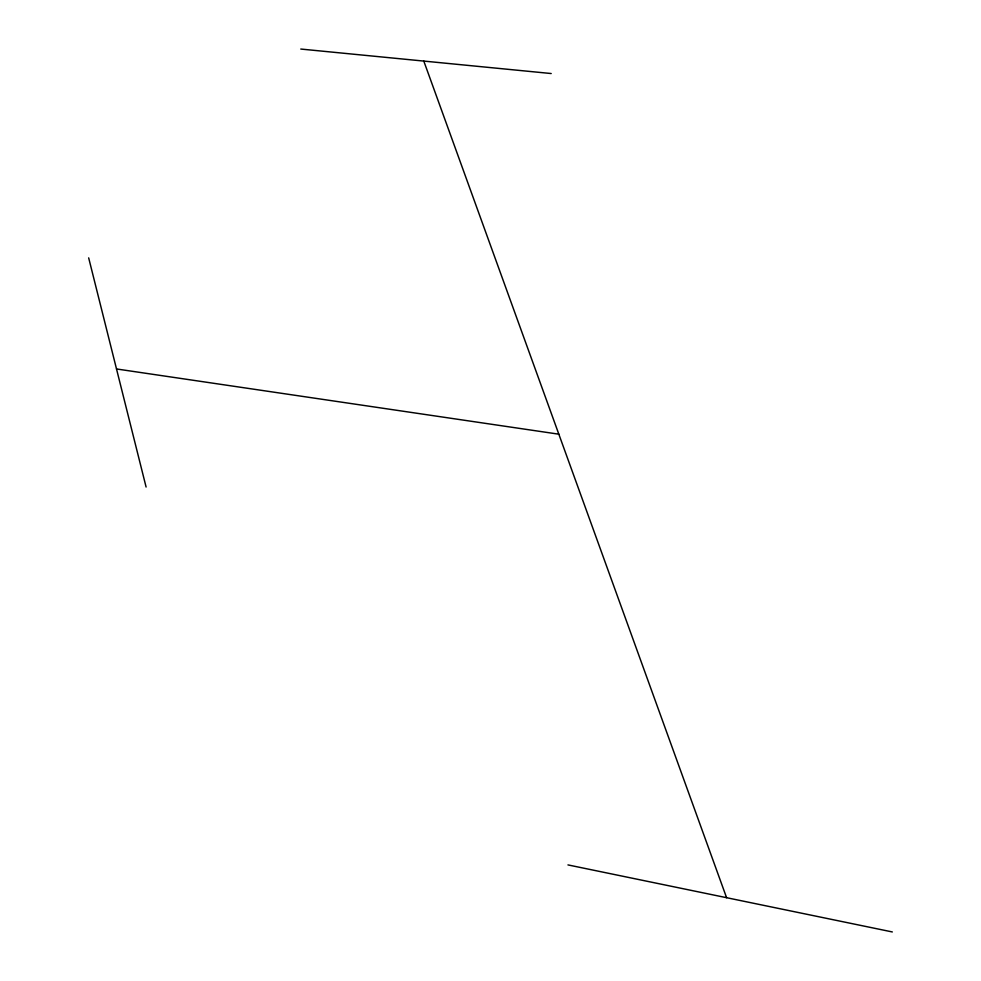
<?xml version="1.0" encoding="UTF-8"?>
<svg xmlns="http://www.w3.org/2000/svg" width="981" height="981" viewBox="0 0 981 981"><rect width="100%" height="100%" fill="white"/><g stroke="black" fill="none" stroke-linecap="round" stroke-linejoin="round"><path stroke-width="1.47" d="M300.787 49.05L551.199 73.538M116.518 368.966L558.839 434.191M567.95 864.911L892.33 931.95M423.792 61.08L726.59 897.701M88.67 257.868L146.095 487.03"/></g></svg>
